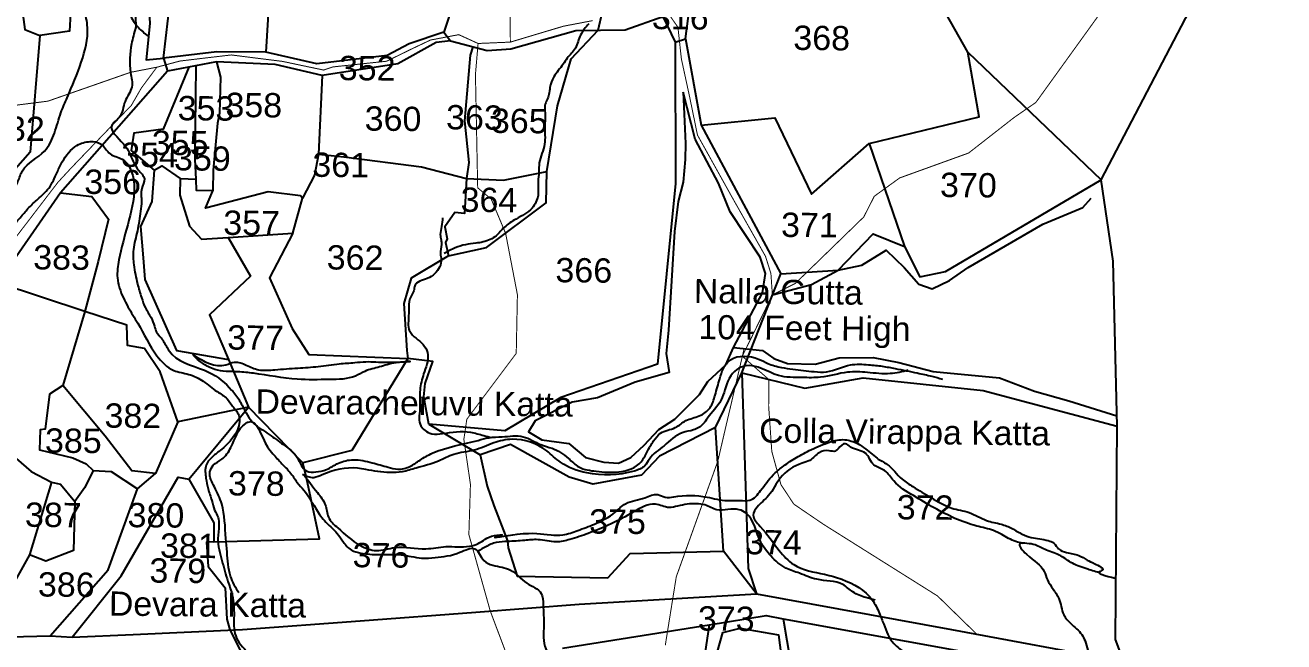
# Model space of a CAD drawing. Header units: feet. Extents: x 818823 to 828518, y 1577598 to 1585637.
# Drawn here: x 822001 to 823284, y 1581254 to 1581883 of the extents above; entities that cross this region are included whole.
import ezdxf
from ezdxf.enums import TextEntityAlignment as Align

# ---------------------------------------------------------------- set-up
doc = ezdxf.new("R2010")
doc.units = ezdxf.units.FT
doc.header["$LTSCALE"] = 15
doc.header["$MEASUREMENT"] = 0
doc.linetypes.add('HIDDEN2', pattern=[0.1875, 0.125, -0.0625])
for name, color, linetype in [('HILL', 17, 'Continuous'), ('PLOT', 7, 'Continuous'), ('PLOT NO', 7, 'Continuous'), ('ROADS', 6, 'HIDDEN2'), ('TANKS-STREAM', 4, 'Continuous'), ('TEXT', 1, 'Continuous')]:
    doc.layers.add(name, color=color, linetype=linetype)
doc.styles.get("Standard").update_dxf_attribs({"font": 'arial.ttf'})
doc.linetypes.add('DOTS', pattern='A,1e-06,-3,["●",Standard,S=3,R=0,X=-1.25,Y=-1.25],-3', length=6.000001)

msp = doc.modelspace()

# ---------------------------------------------------------------- linework, layer by layer
at = {"layer": 'HILL', "lineweight": -2}
for points in [[(822671.6, 1581814.5), (822674, 1581762.3), (822673.6, 1581745.9), (822671.6, 1581722.7), (822666.5, 1581702.9), (822662.8, 1581672.5), (822656.4, 1581572), (822654.2, 1581548.1), (822657.1, 1581528.6), (822622.5, 1581518.8), (822584.3, 1581502.7), (822558.3, 1581498.3), (822520.5, 1581479.5), (822513.7, 1581468.2), (822527.5, 1581459.9), (822554.8, 1581456.4), (822571.9, 1581442.1), (822590.7, 1581437.2), (822605.6, 1581436.3), (822618.2, 1581442.1), (822631.6, 1581454.5), (822646.8, 1581470.4), (822662.9, 1581481.2), (822688.2, 1581506.4), (822696.6, 1581519.6), (822714.9, 1581536.6), (822722.8, 1581554.2), (822752.5, 1581609.8), (822755.4, 1581629.7), (822750.1, 1581646.2), (822719.5, 1581692.6), (822707.7, 1581721.7), (822683.8, 1581766.6), (822671.6, 1581814.5)], [(822762.5, 1581607.8), (822802.4, 1581618.3), (822829.7, 1581633.2), (822853.6, 1581638.2), (822878.5, 1581653.5), (822897, 1581635.9), (822911.8, 1581618.7), (822925.5, 1581614), (822943, 1581622.6), (822962.1, 1581635.6), (823038.2, 1581680.1), (823079, 1581696.8), (823087.6, 1581706.5)], [(822722.8, 1581554.2), (822752.5, 1581551), (822764.1, 1581542.9), (822777.9, 1581538), (822806, 1581537.3), (822830.6, 1581543.7), (822865.2, 1581544), (822891.5, 1581538.9), (822926.4, 1581529.6), (822994, 1581523.3), (823029.9, 1581509.5), (823064.8, 1581499.8), (823113.8, 1581484.5)], [(822695.7, 1581205.5), (822712.1, 1581263.7), (822729.7, 1581268), (822768.9, 1581261.1), (822777.8, 1581190.2)]]:
    msp.add_lwpolyline(points, dxfattribs=at)
at = {"layer": 'PLOT', "lineweight": -2}
for points in [[(821986.7, 1582244.2), (822007, 1582157.3), (822019.9, 1582140.6), (822063, 1582041.7), (822118.2, 1582013.4), (822126.2, 1581908.7), (822127.8, 1581884.6), (822123.8, 1581847.4), (822141.6, 1581849.1), (822145.8, 1581836.1), (822036.7, 1581712), (821972.7, 1581620.2)], [(822322.7, 1582088.9), (822385.6, 1582068.4), (822387.4, 1582007.5), (822376.5, 1582005.1), (822379.3, 1581923.6), (822411.6, 1581913.2), (822421.8, 1581898.5), (822435, 1581898.1), (822427.5, 1581875.9), (822392.1, 1581863.7), (822369.6, 1581851.8), (822297.8, 1581843.5), (822245.9, 1581855.3)], [(822434.3, 1581866.9), (822471.5, 1581857), (822495.9, 1581858.8), (822562.1, 1581877.6), (822612.4, 1581878.1), (822650.8, 1581891.6), (822663.2, 1581865.4), (822673.8, 1581868.9), (822681.7, 1581928.7), (822721.8, 1581932.4), (822765.6, 1581943.4), (822835.8, 1581996.7), (822870.7, 1582016.9), (823186, 1582095.7)], [(822141.6, 1581849.1), (822153.6, 1581951.5), (822154.5, 1581987.1), (822271.7, 1582027.7), (822257.3, 1581949.4), (822251.9, 1581950), (822153.6, 1581951.5)], [(822961.7, 1581855.2), (822870.7, 1582016.9)], [(821997, 1581993.5), (822037.4, 1581992.6), (822050.3, 1581956.5), (822045.8, 1581876.6), (822015.5, 1581872.2), (822005.8, 1581753.5), (821945.2, 1581685.1)], [(823121, 1581234.1), (823112.4, 1581256.3), (823114.1, 1581473.8), (823109.9, 1581642.3), (823097.9, 1581725.2), (823203, 1581926.9), (823284, 1581969)], [(821976.8, 1581938.2), (821991.3, 1581945.3), (822000.1, 1581878.4), (822015.5, 1581872.2)], [(822251.9, 1581950), (822245.9, 1581855.3), (822195.9, 1581855.6), (822141.6, 1581849.1)], [(822584.8, 1581877.8), (822589.1, 1581896.7), (822578.3, 1581903.4), (822582.5, 1581923), (822587.1, 1581933)], [(822427.5, 1581875.9), (822434.3, 1581866.9), (822419.5, 1581865.1), (822380.6, 1581843.4), (822303.3, 1581831.7), (822255.4, 1581842.8), (822195.8, 1581845.5), (822145.8, 1581836.1)], [(822299.6, 1581751.2), (822325.4, 1581748.6), (822404.7, 1581738.3), (822450.6, 1581726.6), (822488.2, 1581724.8), (822532.5, 1581733.7), (822543.4, 1581800.7), (822557.2, 1581848.6), (822584.8, 1581877.8)], [(822673.8, 1581868.9), (822689.8, 1581781), (822771, 1581629.4)], [(822663.2, 1581865.4), (822663.8, 1581721.4), (822645.5, 1581537.3), (822546.9, 1581503.2), (822489.7, 1581469.2), (822412.1, 1581475.9), (822407.1, 1581503.9), (822408.6, 1581517.4), (822416.4, 1581539.9), (822390.7, 1581542.9)], [(822457.2, 1581860.9), (822454.2, 1581852.2), (822448.5, 1581785.3), (822453, 1581742.7), (822450.6, 1581726.6), (822448.6, 1581690.9), (822438.6, 1581691.7), (822428.5, 1581677.2), (822431, 1581665.1), (822429.1, 1581661.4), (822432.3, 1581647.8), (822471.1, 1581656), (822531.8, 1581701.6), (822532.5, 1581733.7)], [(822195.8, 1581845.5), (822199.8, 1581829.8), (822198.6, 1581793.1), (822196.7, 1581782.9), (822192.4, 1581735), (822192, 1581713.8), (822175.2, 1581714.4), (822174.8, 1581725.7)], [(822861.2, 1581762.1), (822973.3, 1581789.4), (822961.7, 1581855.2), (823097.9, 1581725.2)], [(822167.6, 1581840.2), (822141.4, 1581776.7), (822111.3, 1581772.8), (822108.6, 1581754.9), (822132, 1581734.9), (822129.6, 1581702.9), (822118, 1581677.7), (822120.9, 1581645.7), (822122.6, 1581623.6), (822155, 1581551.2), (822207.8, 1581541.9), (822228.4, 1581493.4), (822156.1, 1581478.4), (822138.2, 1581529.5), (822122.3, 1581553.3), (822104.8, 1581556.3), (822104.1, 1581576.8), (822061.4, 1581590.8), (821972.7, 1581620.2)], [(822132, 1581734.9), (822139.9, 1581739.3), (822158.5, 1581726.5), (822174.8, 1581725.7), (822174, 1581745.8), (822174.8, 1581841.6)], [(822303.3, 1581831.7), (822299.6, 1581751.2), (822295.5, 1581729.8), (822283.3, 1581706.6)], [(822689.8, 1581781), (822765.1, 1581788.4), (822802.5, 1581710.4), (822861.2, 1581762.1), (822897.2, 1581657.2)], [(822158.5, 1581726.5), (822158.2, 1581709.4), (822168, 1581677.9), (822180.5, 1581664.7), (822207.6, 1581666.4), (822273.5, 1581670.7), (822283.3, 1581706.6), (822281.4, 1581709), (822248.2, 1581712.9), (822184.5, 1581696.1), (822192, 1581713.8)], [(822731.5, 1581528.2), (822771, 1581629.4), (822829.7, 1581633.2), (822865.3, 1581670.1), (822897.2, 1581657.2), (822913, 1581626.4), (822938.9, 1581631.8), (823097.9, 1581725.2)], [(822036.7, 1581712), (822068.5, 1581708.3), (822085.4, 1581684.9), (822074.9, 1581641.8), (822061.4, 1581590.8), (822039, 1581515.4), (822025.4, 1581506.7), (822021.1, 1581470.9), (822015.8, 1581470.2), (822015, 1581449.9), (822049, 1581441.8), (822062.9, 1581435.7), (822069.8, 1581428.9), (822088.3, 1581427.6), (822115, 1581410.1), (822133.3, 1581425.7), (822109.4, 1581428.4), (822082.1, 1581463.8), (822039, 1581515.4)], [(822207.6, 1581666.4), (822230.2, 1581626.8), (822188.6, 1581587.6), (822207.8, 1581541.9)], [(822273.5, 1581670.7), (822249.7, 1581625.3), (822272.7, 1581573.4), (822289.7, 1581546.9), (822390.7, 1581542.9), (822333.8, 1581449.3), (822283.7, 1581436.4), (822228.4, 1581493.4)], [(822432.3, 1581647.8), (822394.3, 1581625), (822386.7, 1581599), (822389.9, 1581551), (822390.7, 1581542.9)], [(822704.6, 1581472.6), (822731.5, 1581528.2), (822737.7, 1581328.7), (822746.3, 1581303), (822712.8, 1581346.5)], [(822731.5, 1581528.2), (822795.7, 1581512.6), (822855.2, 1581523.3), (822977.3, 1581510.2), (823114.1, 1581473.8)], [(821872.3, 1581485.3), (821967.9, 1581461.1), (822006.7, 1581427.8), (822027.4, 1581416.7), (822036.6, 1581414.9), (822051.2, 1581397.1), (822049.8, 1581347.3), (822021.7, 1581336.3), (822005.1, 1581342.6), (821957.7, 1581258.6), (822025.9, 1581260.2), (822085.1, 1581327.6), (822115, 1581410.1)], [(822025.9, 1581260.2), (822048.6, 1581258.7), (822098.4, 1581321.5), (822156.5, 1581422), (822167.3, 1581420), (822228.4, 1581493.4)], [(822156.1, 1581478.4), (822133.3, 1581425.7)], [(822412.1, 1581475.9), (822464.4, 1581444.8), (822471.8, 1581412.7), (822478.6, 1581393.1), (822492.4, 1581357), (822493, 1581349.9), (822502.2, 1581321), (822594.7, 1581319.3), (822617.5, 1581344.1), (822712.8, 1581346.5), (822704.6, 1581472.6), (822647.5, 1581443.2), (822629, 1581423.9), (822579.4, 1581414.7), (822555.3, 1581422), (822495.3, 1581455.1), (822464.4, 1581444.8)], [(822192.8, 1581355.9), (822300.6, 1581359.1), (822287.3, 1581421.4), (822283.7, 1581436.4)], [(822069.8, 1581428.9), (822061.4, 1581411.4), (822051.2, 1581397.1)], [(822167.3, 1581420), (822193, 1581375.4), (822192.8, 1581355.9), (822185.5, 1581355.6), (822187.2, 1581331), (822204.6, 1581309.1), (822206.2, 1581277.2), (822209.3, 1581266.1)], [(822027.4, 1581416.7), (822005.1, 1581342.6)], [(822048.6, 1581258.7), (822110.8, 1581261.5), (822222.3, 1581266.7), (822342, 1581275.6), (822460, 1581284.4), (822565.4, 1581292.5), (822746.3, 1581303)], [(822746.3, 1581303), (822945.2, 1581266.6), (823121, 1581234.1)], [(822548.5, 1581247.4), (822698, 1581271.2), (822756, 1581280.9), (822773.6, 1581277.5), (823024.5, 1581232)], [(822209.3, 1581266.1), (822222.4, 1581240.1)], [(822698, 1581271.2), (822685.2, 1581185), (822690.2, 1581107.9), (822660.6, 1581077.7), (822658, 1581059.2), (822674.5, 1581064.3), (822702.5, 1581030.4), (822675.3, 1580969.7), (822627.5, 1580959.7), (822647.1, 1580936.3), (822635.6, 1580880.5)], [(822773.6, 1581277.5), (822788.2, 1581191), (822843.8, 1581126), (822856.3, 1581127.7), (822881.8, 1581109.2), (822878.3, 1581073.2), (822894.8, 1581028.2)]]:
    msp.add_lwpolyline(points, dxfattribs=at)
at = {"layer": 'ROADS', "lineweight": -2, "ltscale": 10, "const_width": 1}
for points in [[(822495, 1581915.5), (822495.3, 1581865.6), (822549.4, 1581881.8), (822579.2, 1581887.5)], [(822657.6, 1581893.1), (822666.2, 1581880.7), (822669.7, 1581848.5), (822678.5, 1581807.9), (822686.1, 1581770.8), (822720.9, 1581708.3), (822755.5, 1581647.1), (822761, 1581629.6), (822762.5, 1581607.8), (822786, 1581619.6), (822855.7, 1581687.3), (822866.4, 1581708.4), (822892.3, 1581727.1), (822962.6, 1581752.5), (823008.7, 1581788.5), (823031.2, 1581804.1), (823105.8, 1581907.6)], [(822474.8, 1581285.5), (822453, 1581363.4), (822454.6, 1581414.7), (822447.9, 1581460.5), (822450.9, 1581481), (822501.3, 1581548.2), (822502.5, 1581608), (822490.5, 1581670.5), (822475.8, 1581705.5), (822462, 1581717), (822459.7, 1581832.6), (822462.4, 1581864.2)], [(822970.8, 1581261.9), (822930.9, 1581300.8), (822814.4, 1581374), (822784.3, 1581394.5), (822771.2, 1581414.4), (822761.9, 1581448.2), (822758.7, 1581494.4), (822758.9, 1581521.5), (822731.8, 1581545.3), (822762.5, 1581607.8)], [(822674.6, 1580114.4), (822680, 1580164.3), (822662, 1580221), (822647, 1580338.6), (822592.9, 1580446.8), (822564.6, 1580493), (822564.1, 1580512), (822585, 1580633.3), (822567.9, 1580754.7), (822542.1, 1580887.8), (822546.2, 1580912.5), (822542.5, 1580933.4), (822538.2, 1580939.3), (822522.3, 1581025.6), (822502.4, 1581078.9), (822497.2, 1581210.6), (822496.6, 1581227.6), (822474.8, 1581285.5)]]:
    msp.add_lwpolyline(points, dxfattribs=at)
at = {"layer": 'ROADS', "linetype": 'DOTS', "lineweight": -2, "ltscale": 0.15, "const_width": 1}
for points in [[(821978.9, 1581799.7), (822023.8, 1581805.4), (822108, 1581834.8), (822134.8, 1581840), (822158.4, 1581846.3), (822185.1, 1581849.5), (822210.7, 1581852.5), (822263.1, 1581845.9), (822286.8, 1581840.9), (822304.9, 1581837.1), (822314.3, 1581840.3), (822369.1, 1581846.1), (822393.6, 1581858.1), (822413.8, 1581867.7), (822442.7, 1581873.2), (822462.4, 1581864.2), (822495.3, 1581865.6), (822547.6, 1581881.3)], [(821223.2, 1580657.2), (821241, 1580679.2), (821276.4, 1580723.3), (821309.9, 1580801.9), (821342.9, 1580854.3), (821387, 1580944.4), (821416, 1580987.1), (821479.9, 1581056.9), (821493.1, 1581076.7), (821532.1, 1581113.2), (821542.9, 1581123.3), (821570.7, 1581158.6), (821592.2, 1581175.2), (821681.2, 1581255.1), (821770.1, 1581376.6), (821824.3, 1581456), (821910.7, 1581571.4), (821987.3, 1581661.7), (822033.9, 1581722.6), (822048, 1581737.8), (822108.9, 1581801.2), (822119.1, 1581818.9), (822134.8, 1581840)], [(822653.3, 1581250.6), (822664.5, 1581320.4), (822706.9, 1581438.4), (822715.3, 1581474.7), (822720.7, 1581497.6), (822733.7, 1581553)]]:
    msp.add_lwpolyline(points, dxfattribs=at)
at = {"layer": 'TANKS-STREAM', "lineweight": -2}
for points in [[(821218.1, 1582799.8), (821211, 1582802.5), (821191.2, 1582806.9), (821183.4, 1582808.6), (821178, 1582805.6), (821172.6, 1582801.2), (821164.7, 1582799.7), (821151.4, 1582806.5), (821134.7, 1582818.7), (821121.6, 1582829.4), (821111.9, 1582844.1), (821093.6, 1582871.7), (821081.3, 1582895.3), (821069.7, 1582909), (821072.1, 1582920.9), (821044.6, 1582943.9), (821010.2, 1582942.4), (820993.2, 1582942.3), (820972.9, 1582946.2), (820947.3, 1582950.1), (820931.3, 1582942.7), (820904.3, 1582931.7), (820885, 1582913.2), (820883, 1582898.6), (820898.7, 1582872.4), (820905.7, 1582865.3), (820911.7, 1582846.9), (820919.4, 1582832.5), (820928.2, 1582817.6), (820947.2, 1582783.7), (820958.8, 1582770.8), (820977.9, 1582747.4), (821000.7, 1582725.3), (821017.4, 1582698), (821023.8, 1582687.3), (821033.6, 1582666.9), (821055.4, 1582653.1), (821075.4, 1582649.3), (821094.5, 1582650.1), (821115.6, 1582642.9), (821133.5, 1582628.9), (821142.5, 1582621.2), (821164.9, 1582616.5), (821179.3, 1582613.3), (821197.5, 1582609.2), (821211.6, 1582605.1), (821220.2, 1582602.7), (821240.1, 1582592.6), (821289.6, 1582574.6), (821297.5, 1582567.9), (821330.4, 1582558), (821358.7, 1582550.2), (821380.7, 1582534.5), (821403.6, 1582528.5), (821429, 1582522), (821460.2, 1582513.7), (821486, 1582512.6), (821511, 1582505.3), (821538.5, 1582499.2), (821570.2, 1582500.1), (821598.1, 1582491.5), (821613.1, 1582484.7), (821640.2, 1582480.7), (821662.7, 1582476.7), (821710, 1582451.4), (821734.2, 1582447.4), (821755, 1582440.5), (821785.3, 1582423.1), (821847.3, 1582404.1), (821881.2, 1582371.7), (821906.9, 1582350.6), (821934.6, 1582332.8), (821949, 1582312.6), (821956.9, 1582303), (821970.1, 1582275), (821973.7, 1582262), (821973.5, 1582237.9), (821983.2, 1582212.3), (821990.6, 1582195.2), (821991.3, 1582182.2), (821996.5, 1582162.6), (822003.5, 1582148.3), (822024.2, 1582094.5), (822030.6, 1582067.7), (822044.2, 1582047.6), (822055.7, 1582028.3), (822066.7, 1582009.8), (822077.4, 1581992.6), (822083.1, 1581976.3), (822085.5, 1581957.5), (822092.3, 1581933.7), (822101.2, 1581906.9), (822108.2, 1581891.8), (822116, 1581880.5), (822125.9, 1581871.7)], [(821541.9, 1581158.6), (821556.1, 1581166.1), (821566.4, 1581173.1), (821585.3, 1581198.9), (821596.2, 1581209), (821602.5, 1581219.4), (821608.5, 1581226.4), (821613.7, 1581234.2), (821635.3, 1581259.4), (821646.2, 1581272.1), (821649.2, 1581290.7), (821653.8, 1581301.4), (821664.7, 1581309.8), (821675.5, 1581320.1), (821678.5, 1581330.8), (821696.2, 1581367.1), (821705, 1581391.4), (821692.9, 1581406.4), (821705.2, 1581409.5), (821715.6, 1581407.6), (821726.5, 1581410.6), (821738.4, 1581422.3), (821753.5, 1581442.4), (821768.2, 1581461.3), (821780.5, 1581471.1), (821801.5, 1581487.2), (821828.6, 1581525.6), (821852, 1581547.9), (821866.1, 1581563.6), (821876.7, 1581576.2), (821888.1, 1581591.9), (821902.8, 1581607.6), (821912.4, 1581613.8), (821922, 1581625.9), (821940.5, 1581657.2), (821958.8, 1581678.2), (821971.6, 1581693.9), (821984, 1581708.3), (821993.2, 1581723.5), (821997.8, 1581734.4), (822020.2, 1581754.5), (822030.4, 1581772.9), (822037, 1581793.6), (822043.4, 1581808.9), (822057.8, 1581845.3), (822064.1, 1581880.5), (822061.5, 1581899.1), (822060.8, 1581914.5), (822056.7, 1581956), (822049.2, 1581978.2), (822041.9, 1582013.5), (822033.4, 1582024.9), (822018.2, 1582047.7), (822005.1, 1582051), (822000.7, 1582064.6), (821992.9, 1582097.2), (821987.3, 1582120.7), (821981.4, 1582132.5), (821971.7, 1582155.6), (821958.8, 1582179.7), (821947.7, 1582196.6), (821943.8, 1582215.1), (821941.4, 1582248.6), (821941.6, 1582266.7), (821930.9, 1582287.1), (821913, 1582310.7), (821891.1, 1582333.1), (821856.9, 1582355.1), (821833.6, 1582377.5), (821820.6, 1582388.9), (821796.2, 1582400.5), (821778.2, 1582406.1), (821759.7, 1582411.2), (821739.8, 1582415.1), (821724.9, 1582415.2), (821706.7, 1582407.3), (821660.4, 1582386.1), (821633.7, 1582385), (821610.6, 1582379.8), (821591.6, 1582380.4), (821564.1, 1582389.3), (821553.2, 1582393.5), (821534.7, 1582396.4), (821519.4, 1582402.8), (821508.2, 1582413.3), (821499.6, 1582420.7), (821486.1, 1582423.5), (821465.3, 1582424.6), (821459, 1582428.8), (821451.8, 1582435.6), (821427.4, 1582441.7), (821409.4, 1582443.7), (821388.5, 1582443.9), (821344.2, 1582453), (821328.9, 1582447.8), (821314.6, 1582448.2), (821287.2, 1582445.7), (821275.7, 1582437.2), (821269.6, 1582429.7), (821258.4, 1582419.9), (821247.6, 1582416.2), (821239.6, 1582410), (821236.3, 1582398.6), (821234.6, 1582388.5), (821234.8, 1582381.2), (821240.8, 1582345.4), (821246.2, 1582325.6), (821244.5, 1582301.3), (821230.4, 1582269.5), (821222.7, 1582256.4), (821215, 1582246.3), (821206.7, 1582235.3), (821202.6, 1582225.2), (821192.3, 1582210.6), (821185.5, 1582196.4), (821173, 1582169.9), (821170.9, 1582158.3), (821166.7, 1582145.1), (821150.3, 1582128), (821144, 1582113.4), (821134.8, 1582103.9), (821128.1, 1582089.7), (821120.3, 1582073.1), (821110.5, 1582056.9), (821105.8, 1582050.4), (821101.2, 1582041.8), (821097.1, 1582035.3), (821092.9, 1582028.7), (821087.9, 1581989.3), (821081.7, 1581980.8), (821077.5, 1581963.6), (821075.8, 1581946.9), (821073.2, 1581934.7), (821072, 1581921.6), (821071.9, 1581909.4), (821072.3, 1581899.2), (821072.2, 1581890.6), (821070.5, 1581875.9), (821068.9, 1581863.8), (821067.7, 1581850.6), (821063.6, 1581842), (821060.5, 1581834.5), (821056.6, 1581809.9), (821050.8, 1581802.1), (821047.8, 1581797.1), (821040, 1581793.2), (821030.7, 1581791.8), (821019.5, 1581790.9), (821008.7, 1581791.3), (820996.5, 1581795.6), (820986.3, 1581797.7), (820973.8, 1581798.8), (820962.6, 1581801.7), (820949.6, 1581805.8), (820939.6, 1581803.7), (820933.4, 1581802.2), (820926.6, 1581804.1), (820891.7, 1581794.1), (820883.4, 1581790), (820871.1, 1581787.1), (820866.3, 1581784.7), (820855.8, 1581784.3), (820834.4, 1581786.5), (820821.4, 1581786.1), (820791.7, 1581791.4), (820772.9, 1581790.6), (820762.9, 1581789.2), (820746.6, 1581775), (820737.1, 1581773.6), (820723.8, 1581766), (820720, 1581762.8), (820715, 1581760.4), (820706.2, 1581755.7), (820697.9, 1581750.6), (820690.1, 1581743.7), (820678.3, 1581738.8), (820671.2, 1581732.1), (820668.4, 1581728.4), (820665.4, 1581724.4), (820657.1, 1581718.5), (820644.4, 1581720.1)], [(822113.9, 1581879.5), (822113.8, 1581895.2), (822115.9, 1581906.6), (822117.4, 1581915.5), (822117.8, 1581926.1), (822113.8, 1581974.6), (822114.3, 1581996.6), (822115.5, 1582012), (822111.8, 1582029.3), (822106.6, 1582040.8), (822097, 1582093.7), (822096.1, 1582117.2), (822092.1, 1582127), (822082.2, 1582138.4), (822074.2, 1582150.5), (822072.2, 1582160.7), (822072.5, 1582171.8), (822075, 1582184.6), (822078, 1582199.1), (822081.3, 1582201.9), (822093.9, 1582206.3), (822096.5, 1582220), (822095.7, 1582227.4), (822095.1, 1582236.3), (822092.8, 1582243.3), (822088.7, 1582248.1), (822086.6, 1582252.2), (822085.1, 1582259.2), (822087.6, 1582268.5), (822085.7, 1582270.9), (822084, 1582278.1), (822082.1, 1582282), (822072.3, 1582281), (822064.9, 1582280.6), (822049, 1582284.5), (822039.2, 1582284.4)], [(822575.2, 1581884.1), (822566.9, 1581872.8), (822561.6, 1581859.5), (822553.3, 1581849.2), (822549, 1581843), (822539.7, 1581830.1), (822535.7, 1581819.4), (822534.7, 1581812.2), (822530.6, 1581800.8), (822530.8, 1581790.7), (822530.4, 1581780), (822530.2, 1581761.5), (822527.5, 1581752), (822524.8, 1581742.6), (822524.4, 1581732.9), (822523.6, 1581723.7), (822523.5, 1581709.1), (822517.5, 1581696.4), (822501.1, 1581685.2), (822489.2, 1581676.8), (822480.7, 1581668.1), (822474.8, 1581664.3), (822460, 1581660.5), (822449.6, 1581659), (822439.1, 1581655.8), (822427.8, 1581649.9)], [(822113.2, 1581880.4), (822109, 1581863.8), (822108.1, 1581834.5), (822109.3, 1581819.8), (822102.4, 1581805.2), (822096.3, 1581788.6), (822088.8, 1581780.7), (822100.8, 1581761.8), (822110.8, 1581744), (822115.9, 1581735.4), (822122.1, 1581726.1), (822119.4, 1581716.3), (822119.2, 1581703.2), (822118.1, 1581693.1), (822115, 1581673.1), (822110.9, 1581654.1), (822111.4, 1581638.4), (822115.1, 1581619), (822119.2, 1581605.2), (822123.1, 1581594.6), (822128.9, 1581584.7), (822132.4, 1581575.8), (822134.6, 1581569.9), (822139.2, 1581564), (822145.3, 1581554.1), (822150.5, 1581547.1), (822188.2, 1581528.8), (822211.1, 1581510.8), (822219.2, 1581499.9), (822225.9, 1581487.4), (822232.1, 1581478.5), (822239.6, 1581471.8), (822243.5, 1581469.5), (822251.3, 1581464.2), (822265.7, 1581453.8), (822276.4, 1581444.2), (822281.9, 1581434.3), (822287.8, 1581428), (822296.9, 1581427.3), (822307.8, 1581429.8), (822320, 1581436.2), (822335.2, 1581439.7), (822354.5, 1581436.6), (822370.6, 1581432.1), (822380.7, 1581430.1), (822392.9, 1581432.9), (822403.2, 1581439.4), (822415.7, 1581446.4), (822462.4, 1581459.4), (822473.6, 1581462.2), (822487, 1581463.1), (822508.4, 1581463.2), (822526.4, 1581455.1), (822537.8, 1581451.4), (822554.5, 1581441.1), (822565.2, 1581432.4), (822582.9, 1581428), (822605.9, 1581427.4), (822628.7, 1581437.7), (822634.7, 1581447.8), (822641.4, 1581458.9), (822648.4, 1581466.7), (822663.5, 1581472.5), (822674.4, 1581479.6), (822688, 1581484.4), (822698.9, 1581492.8), (822704.1, 1581505.6), (822708.9, 1581522.3), (822712.6, 1581532.8), (822719.9, 1581541.6), (822748.5, 1581542.3), (822758, 1581537.9), (822771.8, 1581533.8), (822783.2, 1581532.1), (822805.2, 1581529.6), (822817.7, 1581529.4), (822842.1, 1581536.4), (822860.5, 1581536.6), (822874.6, 1581535.1), (822887.7, 1581532.7), (822910.3, 1581528.2), (822925.1, 1581524.8), (822935.9, 1581522)], [(821555.2, 1581138.8), (821560.5, 1581150.3), (821566.6, 1581155.7), (821578.5, 1581163.8), (821589.9, 1581172.2), (821602.2, 1581196.8), (821615, 1581213.4), (821644.2, 1581242.4), (821652.8, 1581253.6), (821671.7, 1581276.7), (821688.1, 1581296.6), (821694.9, 1581311.9), (821703.5, 1581324.7), (821708.8, 1581333.4), (821717.4, 1581341.5), (821735.6, 1581363.3), (821742, 1581378), (821756.9, 1581407.8), (821769.7, 1581423.8), (821778, 1581430.9), (821784.6, 1581436.6), (821793, 1581445.5), (821795.8, 1581454.3), (821800, 1581465.8), (821828.5, 1581481.3), (821842.4, 1581494.4), (821854.7, 1581510.4), (821878, 1581534.9), (821885.8, 1581545.2), (821895.2, 1581556.4), (821903, 1581563.4), (821937, 1581608.9), (821948.4, 1581623.1), (821960.9, 1581635.6), (821967.7, 1581654.2), (821973.6, 1581666.2), (821983.3, 1581674.6), (821991.6, 1581682.2), (821996.6, 1581687.9), (822004.4, 1581696.9), (822013.5, 1581705.6), (822024.6, 1581716.7), (822033.1, 1581732.5), (822038.4, 1581743.4), (822053.4, 1581760.2), (822066.9, 1581764.2), (822077.9, 1581761.6), (822087.1, 1581751.7), (822099.4, 1581746.3), (822109.7, 1581731.4), (822111.7, 1581717.4), (822105.1, 1581679.3), (822096.2, 1581643.5), (822094.6, 1581625.1), (822100.7, 1581604.8), (822110.4, 1581587.1), (822115.3, 1581579.1), (822134.8, 1581545.8), (822152, 1581530.8), (822167.3, 1581526.8), (822182.1, 1581519.8), (822196.2, 1581509.2), (822206.6, 1581501.7), (822212, 1581494.5), (822218.3, 1581485.1), (822219, 1581478.6), (822199.5, 1581449.2), (822190.4, 1581441.6), (822185.1, 1581434.2), (822184.9, 1581421), (822187, 1581410.1), (822190.8, 1581398.2), (822193.7, 1581388.3), (822197.2, 1581380.9), (822198.2, 1581372.9), (822197, 1581359.5), (822201.2, 1581336.8), (822207.3, 1581315.6), (822211.8, 1581301.3), (822213.5, 1581280.9), (822215.2, 1581260.1), (822228, 1581242.7)], [(822426.2, 1581686.4), (822425.2, 1581677.6), (822423.8, 1581669.5), (822424.7, 1581663.9), (822425, 1581659.3), (822423.9, 1581649.6), (822424.8, 1581644.4), (822423.1, 1581636.2), (822410.6, 1581624.6), (822397.8, 1581617.2), (822396.8, 1581612), (822392.8, 1581603.9), (822391.7, 1581591.9), (822391.3, 1581581.1), (822391.8, 1581573), (822394.1, 1581568.7), (822407.9, 1581555.3), (822411.1, 1581546.8), (822406.9, 1581527.3), (822403.2, 1581511), (822403, 1581491.4), (822404.1, 1581474.2), (822408.3, 1581469.6), (822415.1, 1581466.2), (822426.2, 1581466.4), (822454.6, 1581467.8), (822468.3, 1581464.4), (822476.5, 1581462.4)], [(822171.4, 1581546.9), (822178.1, 1581540.5), (822187.4, 1581534.5), (822193.8, 1581531.8), (822217.6, 1581529.4), (822233.3, 1581527.9), (822278, 1581521.8), (822310.7, 1581521.5), (822337.3, 1581525.1), (822346.8, 1581529.8), (822361.9, 1581534.4), (822378.9, 1581538.6), (822393, 1581539.9), (822370.4, 1581539.1), (822347.8, 1581539.7), (822336.6, 1581538.8), (822320.9, 1581537.6), (822299.4, 1581534.9), (822278.6, 1581533.2), (822255.1, 1581531.5), (822238.6, 1581531.5), (822226, 1581536.3), (822214, 1581539.3), (822205.2, 1581536.5), (822171.4, 1581546.9)], [(822901.1, 1581530.9), (822882.7, 1581527.5), (822859.4, 1581528.7), (822839, 1581528.9), (822811.7, 1581523.9), (822792.7, 1581523.5), (822768.7, 1581525.7), (822735.3, 1581535.5), (822726.1, 1581531.7), (822714, 1581511.1), (822710.3, 1581500.7), (822696.3, 1581482.1), (822692, 1581476.2), (822682.1, 1581470.1), (822670.6, 1581467.3), (822652, 1581454), (822637.1, 1581440.4), (822632.4, 1581433.6), (822621.5, 1581428.1), (822573.2, 1581426.3), (822546.4, 1581437.1), (822532.4, 1581448.7), (822497.3, 1581460.6), (822478.4, 1581456.9), (822458.5, 1581449.5), (822437.5, 1581445.1), (822422, 1581438.4), (822399.3, 1581431.2), (822385, 1581427.4), (822372.5, 1581426.6), (822347.8, 1581429.8), (822339.5, 1581431.1), (822303.5, 1581424.3), (822294.9, 1581421.4), (822283.2, 1581424.5)], [(822218.4, 1581303.9), (822210, 1581320.9), (822206.4, 1581345.6), (822205.2, 1581359.5), (822201, 1581394.7), (822193.6, 1581412), (822188.9, 1581427.3), (822192.4, 1581434.1), (822201.1, 1581440.3), (822210.3, 1581452.1), (822225.4, 1581476.8), (822227.8, 1581478.2), (822247.6, 1581452.8), (822253.1, 1581445.8), (822262.3, 1581435.7), (822270.5, 1581427), (822278, 1581416.6), (822284.8, 1581408.6), (822296.5, 1581390.6), (822305.7, 1581377.7), (822318.7, 1581364.5), (822325.1, 1581355.8), (822333, 1581347.8), (822343, 1581344.6), (822361, 1581343), (822383.8, 1581342.8), (822404.8, 1581339.5), (822418.6, 1581340), (822443.9, 1581345.3), (822459.1, 1581348.9), (822468.4, 1581336.8), (822477.3, 1581332.2), (822495.6, 1581327.2), (822512, 1581313.9), (822526.8, 1581303.4), (822528.7, 1581291.6), (822529.5, 1581270.9), (822531.5, 1581246.9), (822538.3, 1581238.2), (822548.2, 1581226.3), (822559.4, 1581201.4), (822565.8, 1581184.4), (822572.1, 1581165.7), (822580, 1581155.6), (822591, 1581146.5), (822601.3, 1581133.1)], [(822284.5, 1581425), (822298.6, 1581406.2), (822306.6, 1581393.8), (822309.7, 1581381.3), (822319.3, 1581370.3), (822342.4, 1581352.2), (822358.7, 1581347.1), (822377.5, 1581350.2), (822409.2, 1581349), (822429.5, 1581351.1), (822453.7, 1581351.5), (822462.5, 1581354.2), (822479.1, 1581362.4), (822487, 1581363), (822480.7, 1581361), (822502.1, 1581363.7), (822536.8, 1581363), (822548.7, 1581363.1), (822564, 1581367.6), (822581.2, 1581374.1), (822602.2, 1581386.2), (822612.8, 1581394.9), (822632.6, 1581400.9), (822645.6, 1581404.2), (822653.1, 1581401.5), (822661.9, 1581401.9), (822695.9, 1581401.6), (822716.4, 1581398), (822729.4, 1581398.3), (822739.5, 1581398.4), (822750.5, 1581408.3), (822763.3, 1581424.2), (822772.6, 1581432.3), (822785.3, 1581440.9), (822800.1, 1581449.1), (822818.7, 1581456.9), (822834.5, 1581460.2), (822847.8, 1581456.9), (822862.6, 1581446.7), (822869.2, 1581441.3), (822879.4, 1581435), (822894.8, 1581419.9), (822905.8, 1581412.3), (822915, 1581406.7), (822934.1, 1581395.6), (822945.4, 1581390.4), (822963.2, 1581385.9), (822980.9, 1581377.8), (822995.8, 1581374), (823006.9, 1581369.6), (823017.3, 1581363.7), (823026.5, 1581360.4), (823043.8, 1581357.3), (823049.5, 1581354.6), (823054.4, 1581348.8), (823062.5, 1581345.1), (823074.9, 1581342.2), (823083.6, 1581337.4), (823091.2, 1581333.7), (823099.1, 1581327), (823096.6, 1581325.9), (823112.1, 1581318.9)], [(823017.8, 1581354.4), (823010.6, 1581356.3), (822996.4, 1581363.4), (822988, 1581367.4), (822970.9, 1581372.1), (822927.6, 1581390.6), (822906.3, 1581403.1), (822886.2, 1581418.2), (822876.9, 1581428.6), (822866, 1581434.6), (822857.4, 1581446.4), (822842.2, 1581452.7), (822837, 1581456.1), (822829.5, 1581450.9), (822826.9, 1581448.6), (822820.4, 1581448.9), (822810.2, 1581446.8), (822800.6, 1581439.1), (822792.7, 1581436.2), (822770.5, 1581421), (822758.6, 1581403.2), (822752.6, 1581397.3), (822747.1, 1581391.5), (822743, 1581383.3), (822750, 1581371.8), (822769.5, 1581347.2), (822784.2, 1581332.9), (822815.8, 1581322.9), (822833.4, 1581317.8), (822864.4, 1581296.7), (822871.4, 1581283.5), (822876, 1581271.9), (822886.3, 1581252.2), (822897.4, 1581242.6), (822906.1, 1581231.7), (822909.7, 1581225.9), (822919.4, 1581210.3), (822924.8, 1581204.5), (822929.1, 1581190.3), (822942.4, 1581169.2), (822960.6, 1581124), (822964.2, 1581112.5), (822982.2, 1581087)], [(822867.3, 1581296.6), (822857.7, 1581299.1), (822844.6, 1581304.9), (822834.3, 1581312.5), (822807.7, 1581317.8), (822790.1, 1581324), (822776.2, 1581329.2), (822761, 1581341.6), (822750.7, 1581355.7), (822735.8, 1581385.1), (822728.6, 1581388.8), (822705.9, 1581388.7), (822693.7, 1581393.6), (822685.1, 1581394.9), (822665.9, 1581392.4), (822657.2, 1581391), (822643.2, 1581394.4), (822621, 1581386.5), (822574.8, 1581364.6), (822556, 1581358.4), (822542, 1581355.9), (822523.5, 1581358.2), (822509.7, 1581357.4), (822492.7, 1581356.4), (822481, 1581355.3), (822470.2, 1581350.9), (822462.4, 1581346.5)], [(823097.2, 1581323.9), (823084, 1581328.1), (823068.4, 1581334.1), (823056.5, 1581341.7), (823042, 1581347.6), (823030.5, 1581352.8), (823022, 1581354.4), (823014.9, 1581354), (823021.6, 1581343.3), (823039.7, 1581325.8), (823043, 1581317.2), (823048.7, 1581307.8), (823054.6, 1581298.3), (823059.6, 1581281.7), (823066.7, 1581272.6), (823078, 1581261.4), (823081.3, 1581255.1), (823084, 1581245.5), (823084.4, 1581239.5), (823083.9, 1581232.9), (823082.8, 1581226.1), (823081.1, 1581211.5), (823076.5, 1581197.2), (823074.7, 1581185.2), (823071.4, 1581171.3), (823065.1, 1581158.3), (823058.2, 1581144.1)]]:
    msp.add_spline(points, degree=3, dxfattribs=at)

# ---------------------------------------------------------------- texts
at = {"layer": 'PLOT NO', "lineweight": -2}
for s, p in [('316', (822668.6, 1581891)), ('368', (822812.8, 1581869.8)), ('352', (822349.3, 1581839)), ('353', (822185, 1581798.1)), ('358', (822233.7, 1581801.4)), ('360', (822375.7, 1581787.5)), ('363', (822458.7, 1581788.8)), ('365', (822504.4, 1581785.2)), ('432', (821991.6, 1581777.3)), ('355', (822158.6, 1581762.8)), ('354', (822127.4, 1581750.6)), ('359', (822181.3, 1581747)), ('361', (822322.3, 1581740.4)), ('356', (822089.8, 1581723)), ('370', (822962.4, 1581719.8)), ('364', (822473.5, 1581704.7)), ('357', (822231.5, 1581681.2)), ('371', (822800.3, 1581679.1)), ('383', (822037.7, 1581646)), ('362', (822337, 1581645.9)), ('366', (822570.2, 1581632.9)), ('377', (822235.5, 1581564.2)), ('382', (822110.4, 1581484.6)), ('385', (822049.7, 1581459.1)), ('378', (822236.3, 1581415.5)), ('387', (822029.3, 1581383.5)), ('380', (822133.9, 1581383.1)), ('372', (822918.3, 1581391.1)), ('375', (822604.6, 1581376.6)), ('374', (822763.6, 1581355.5)), ('381', (822167, 1581352)), ('376', (822363.4, 1581342.3)), ('379', (822156.2, 1581326.6)), ('386', (822042.5, 1581312.4)), ('373', (822715.5, 1581277.7))]:
    msp.add_text(s, height=24.81, rotation=359.4283, dxfattribs=at).set_placement(p, align=Align.MIDDLE_CENTER)
at = {"layer": 'TEXT', "color": 7, "lineweight": -2}
for s, p in [('Nalla Gutta', (822682.4, 1581599.5)), ('104 Feet High', (822687, 1581562.8)), ('Devaracheruvu Katta', (822235.4, 1581486.9)), ('Colla Virappa Katta', (822748.9, 1581457.2)), ('Devara Katta', (822085.9, 1581280.8))]:
    msp.add_text(s, height=24.643, rotation=359.4283, dxfattribs=at).set_placement(p)

doc.saveas('drawing.dxf')
